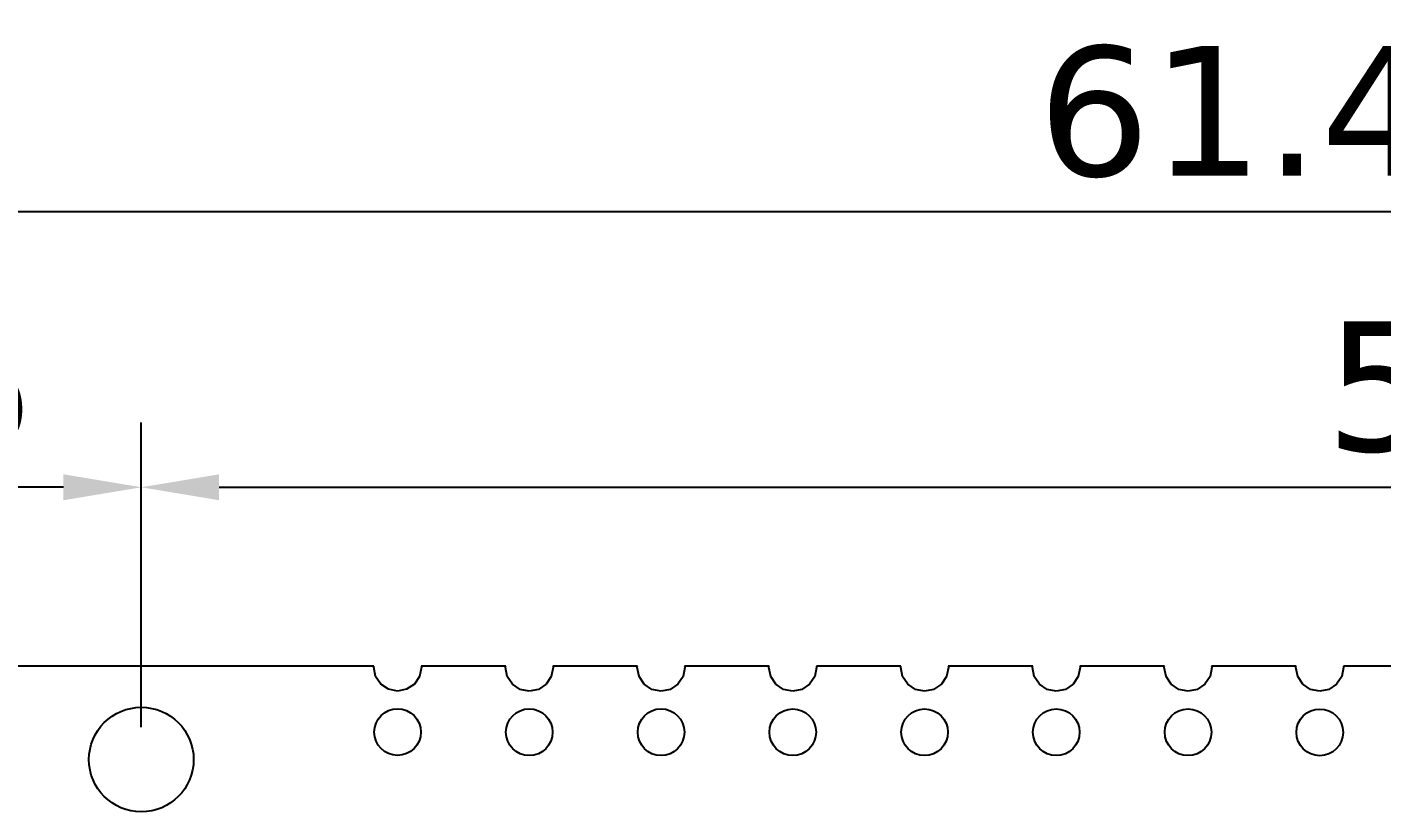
# Model space of a CAD drawing. Header units: millimetres. Extents: x 453.6 to 545.9, y 214.7 to 294.3.
# Drawn here: x 477.74 to 503.86, y 279.17 to 294.3 of the extents above; entities that cross this region are included whole.
import ezdxf

# ---------------------------------------------------------------- set-up
doc = ezdxf.new("R2010")
doc.units = ezdxf.units.MM
doc.header["$LTSCALE"] = 30.734
doc.header["$PDMODE"] = 3
doc.header["$PDSIZE"] = 0.3125
doc.layers.get('0').update_dxf_attribs({"linetype": 'CONTINUOUS'})
doc.layers.get('Defpoints').update_dxf_attribs({"linetype": 'CONTINUOUS'})
doc.layers.add('dim', color=6, linetype='CONTINUOUS', lineweight=9)
doc.styles.add('Verdana', font='verdana.ttf', dxfattribs={"height": 2.5})
doc.dimstyles.new('aaaaaaaa 3.0', dxfattribs={"dimtxt": 2.5, "dimasz": 1.5, "dimexe": 1.25, "dimexo": 0.625, "dimtad": 1, "dimdec": 1, "dimzin": 9, "dimdsep": 46, "dimtxsty": 'Verdana', "dimcen": 0, "dimazin": 0, "dimtfac": 1, "dimtofl": 0, "dimtmove": 0, "dimatfit": 3, "dimfxl": 1, "dimlwd": 25, "dimlwe": 25, "dimarcsym": 0})

# ---------------------------------------------------------------- blocks, each defined once
blk = doc.blocks.new('*D43')
at = {"layer": 'Defpoints', "color": 0}
for p in [(470.333, 290.736), (470.333, 280.776), (531.743, 280.765)]:
    blk.add_point(p, dxfattribs=at)
at = {"layer": 'dim', "color": 0, "lineweight": 25}
for p, q in [((470.333, 281.401), (470.333, 291.986)), ((531.743, 281.39), (531.743, 291.986)), ((530.243, 290.736), (471.833, 290.736))]:
    blk.add_line(p, q, dxfattribs=at)
at = {"layer": 'dim', "color": 0}
for points in [[(471.833, 290.986), (471.833, 290.486), (470.333, 290.736)], [(530.243, 290.486), (530.243, 290.986), (531.743, 290.736)]]:
    blk.add_solid(points, dxfattribs=at)
at = {"layer": 'dim', "color": 0, "insert": (501.038, 292.66), "char_height": 2.5, "attachment_point": 5, "style": 'Verdana'}
blk.add_mtext('61.4', dxfattribs=at)
blk = doc.blocks.new('*D44')
at = {"layer": 'Defpoints', "color": 0}
for p in [(529.943, 285.426), (479.943, 280.174), (529.943, 280.165)]:
    blk.add_point(p, dxfattribs=at)
at = {"layer": 'dim', "color": 0, "lineweight": 25}
for p, q in [((479.943, 280.799), (479.943, 286.676)), ((529.943, 280.79), (529.943, 286.676)), ((481.443, 285.426), (528.443, 285.426))]:
    blk.add_line(p, q, dxfattribs=at)
at = {"layer": 'dim', "color": 0}
for points in [[(481.443, 285.676), (481.443, 285.176), (479.943, 285.426)], [(528.443, 285.176), (528.443, 285.676), (529.943, 285.426)]]:
    blk.add_solid(points, dxfattribs=at)
at = {"layer": 'dim', "color": 0, "insert": (504.943, 287.352), "char_height": 2.5, "attachment_point": 5, "style": 'Verdana'}
blk.add_mtext('50', dxfattribs=at)
blk = doc.blocks.new('*D51')
at = {"layer": 'Defpoints', "color": 0}
for p in [(470.333, 285.426), (470.333, 280.876), (479.943, 280.174)]:
    blk.add_point(p, dxfattribs=at)
at = {"layer": 'dim', "color": 0, "lineweight": 25}
for p, q in [((470.333, 281.501), (470.333, 286.676)), ((479.943, 280.799), (479.943, 286.676)), ((478.443, 285.426), (471.833, 285.426))]:
    blk.add_line(p, q, dxfattribs=at)
at = {"layer": 'dim', "color": 0}
for points in [[(471.833, 285.676), (471.833, 285.176), (470.333, 285.426)], [(478.443, 285.176), (478.443, 285.676), (479.943, 285.426)]]:
    blk.add_solid(points, dxfattribs=at)
at = {"layer": 'dim', "color": 0, "insert": (475.138, 287.352), "char_height": 2.5, "attachment_point": 5, "style": 'Verdana'}
blk.add_mtext('9.6', dxfattribs=at)

msp = doc.modelspace()

# ---------------------------------------------------------------- linework, layer by layer
at = {"linetype": 'Continuous'}
for p, q in [((484.429, 281.976), (471.433, 281.976)), ((484.424, 281.954), (484.429, 281.976)), ((484.459, 281.778), (484.424, 281.954)), ((485.342, 281.954), (485.307, 281.778)), ((485.337, 281.976), (485.342, 281.954)), ((486.969, 281.976), (485.337, 281.976)), ((486.964, 281.953), (486.969, 281.976)), ((486.999, 281.778), (486.964, 281.953)), ((487.882, 281.953), (487.847, 281.777)), ((487.877, 281.976), (487.882, 281.953)), ((489.509, 281.976), (487.877, 281.976)), ((489.504, 281.953), (489.509, 281.976)), ((489.539, 281.777), (489.504, 281.953)), ((490.422, 281.953), (490.387, 281.777)), ((490.417, 281.976), (490.422, 281.953)), ((492.049, 281.976), (490.417, 281.976)), ((492.044, 281.952), (492.049, 281.976)), ((492.079, 281.777), (492.044, 281.952)), ((492.962, 281.952), (492.927, 281.777)), ((492.957, 281.976), (492.962, 281.952)), ((494.589, 281.976), (492.957, 281.976)), ((494.584, 281.952), (494.589, 281.976)), ((494.619, 281.776), (494.584, 281.952)), ((495.502, 281.952), (495.467, 281.776)), ((495.497, 281.976), (495.502, 281.952)), ((497.129, 281.976), (495.497, 281.976)), ((497.124, 281.951), (497.129, 281.976)), ((497.159, 281.776), (497.124, 281.951)), ((498.042, 281.951), (498.007, 281.776)), ((498.037, 281.976), (498.042, 281.951)), ((499.669, 281.976), (498.037, 281.976)), ((499.664, 281.951), (499.669, 281.976)), ((499.699, 281.775), (499.664, 281.951)), ((500.582, 281.951), (500.547, 281.775)), ((500.577, 281.976), (500.582, 281.951)), ((502.209, 281.976), (500.577, 281.976)), ((502.204, 281.951), (502.209, 281.976)), ((502.239, 281.775), (502.204, 281.951)), ((503.122, 281.95), (503.087, 281.775)), ((503.117, 281.976), (503.122, 281.95)), ((504.749, 281.976), (503.117, 281.976)), ((484.558, 281.629), (484.459, 281.778)), ((484.707, 281.53), (484.558, 281.629)), ((485.207, 281.629), (485.058, 281.53)), ((485.307, 281.778), (485.207, 281.629)), ((487.098, 281.629), (486.999, 281.778)), ((487.247, 281.529), (487.098, 281.629)), ((487.747, 281.629), (487.598, 281.529)), ((487.847, 281.777), (487.747, 281.629)), ((489.638, 281.628), (489.539, 281.777)), ((489.787, 281.529), (489.638, 281.628)), ((490.287, 281.628), (490.138, 281.529)), ((490.387, 281.777), (490.287, 281.628)), ((492.178, 281.628), (492.079, 281.777)), ((492.327, 281.528), (492.178, 281.628)), ((492.827, 281.628), (492.678, 281.528)), ((492.927, 281.777), (492.827, 281.628)), ((494.718, 281.627), (494.619, 281.776)), ((494.867, 281.528), (494.718, 281.627)), ((495.367, 281.627), (495.218, 281.528)), ((495.467, 281.776), (495.367, 281.627)), ((497.258, 281.627), (497.159, 281.776)), ((497.407, 281.527), (497.258, 281.627)), ((497.907, 281.627), (497.758, 281.527)), ((498.007, 281.776), (497.907, 281.627)), ((499.798, 281.627), (499.699, 281.775)), ((499.947, 281.527), (499.798, 281.627)), ((500.447, 281.626), (500.298, 281.527)), ((500.547, 281.775), (500.447, 281.626)), ((502.338, 281.626), (502.239, 281.775)), ((502.487, 281.527), (502.338, 281.626)), ((502.987, 281.626), (502.838, 281.527)), ((503.087, 281.775), (502.987, 281.626)), ((484.883, 281.495), (484.707, 281.53)), ((485.058, 281.53), (484.883, 281.495)), ((487.423, 281.494), (487.247, 281.529)), ((487.598, 281.529), (487.423, 281.494)), ((489.963, 281.494), (489.787, 281.529)), ((490.138, 281.529), (489.963, 281.494)), ((492.503, 281.493), (492.327, 281.528)), ((492.678, 281.528), (492.503, 281.493)), ((495.043, 281.493), (494.867, 281.528)), ((495.218, 281.528), (495.043, 281.493)), ((497.583, 281.493), (497.407, 281.527)), ((497.758, 281.527), (497.583, 281.493)), ((500.123, 281.492), (499.947, 281.527)), ((500.298, 281.527), (500.123, 281.492)), ((502.663, 281.492), (502.487, 281.527)), ((502.838, 281.527), (502.663, 281.492))]:
    msp.add_line(p, q, dxfattribs=at)
for centre, radius in [((479.943, 280.174), 1.009), ((484.883, 280.704), 0.45), ((487.423, 280.703), 0.45), ((489.963, 280.703), 0.45), ((492.503, 280.702), 0.45), ((495.043, 280.702), 0.45), ((497.583, 280.701), 0.45), ((500.123, 280.701), 0.45), ((502.663, 280.7), 0.45)]:
    msp.add_circle(centre, radius, dxfattribs=at)

# ---------------------------------------------------------------- dimensions: what is measured, and where the dimension line sits
at = {"layer": 'dim'}
dim = msp.add_linear_dim(base=(470.333, 290.736), p1=(531.743, 280.765), p2=(470.333, 280.776), dimstyle='aaaaaaaa 3.0', dxfattribs=at)
dim.commit()
dim.dimension.update_dxf_attribs({"geometry": '*D43', "text_midpoint": (501.038, 290.736), "dimtype": 160})
for base, p2, picture, middle in [((470.333, 285.426), (470.333, 280.876), '*D51', (475.138, 287.352)), ((529.943, 285.426), (529.943, 280.165), '*D44', (504.943, 287.352))]:
    dim = msp.add_linear_dim(base=base, p1=(479.943, 280.174), p2=p2, dimstyle='aaaaaaaa 3.0', dxfattribs=at)
    dim.commit()
    dim.dimension.update_dxf_attribs({"geometry": picture, "text_midpoint": middle})

doc.saveas('drawing.dxf')
